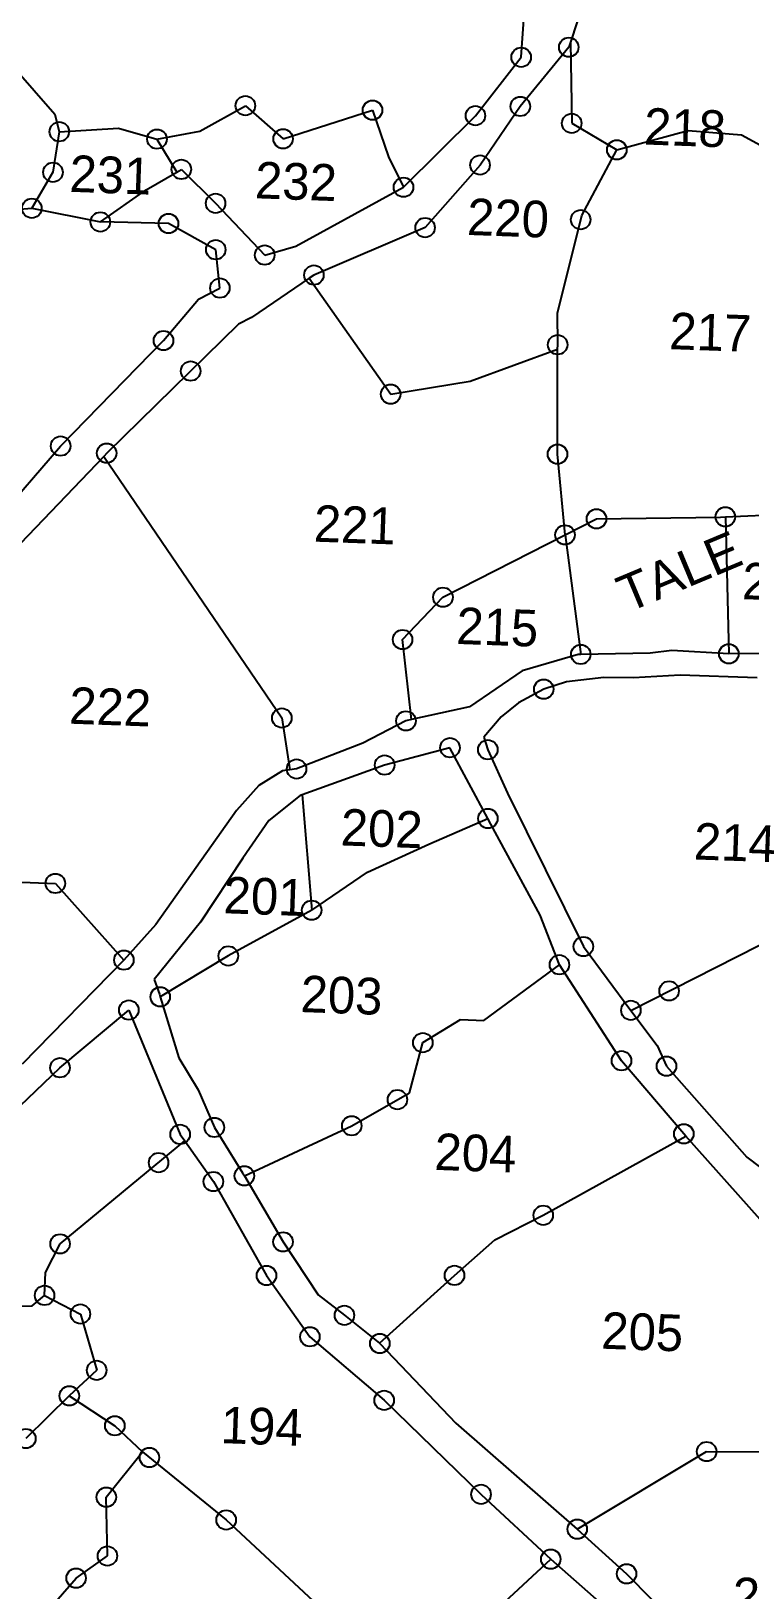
# Model space of a CAD drawing. Header units: metres. Extents: x 287345 to 291891, y 1993918 to 1999987.
# Drawn here: x 288896 to 289180, y 1997321 to 1997937 of the extents above; entities that cross this region are included whole.
import ezdxf
from ezdxf.enums import TextEntityAlignment as Align

# ---------------------------------------------------------------- set-up
doc = ezdxf.new("R2010")
doc.units = ezdxf.units.M
doc.header["$MEASUREMENT"] = 0
for name, color, linetype in [('POLY_PARCEL', 6, 'Continuous'), ('POLY_ROAD', 30, 'Continuous'), ('POLY_WATER', 4, 'Continuous'), ('TEXT_MAPIN', 7, 'Continuous'), ('TEXT_PARCEL', 7, 'Continuous')]:
    doc.layers.add(name, color=color, linetype=linetype)
doc.styles.get("Standard").update_dxf_attribs({"font": 'arial.ttf'})
doc.styles.add('TEXT_MAP', font='')
doc.styles.get('TEXT_MAP').set_extended_font_data('Kruti Dev 050')

msp = doc.modelspace()

# ---------------------------------------------------------------- linework, layer by layer
for centre in [(289108.84, 1997930.66), (289090, 1997926.69), (288980.95, 1997907.56), (289031.23, 1997905.78), (289071.92, 1997903.61), (289089.67, 1997907.26), (288907.37, 1997897.28), (289110, 1997900.59), (288945.98, 1997894.35), (288995.87, 1997894.45), (289127.85, 1997890.1), (288904.85, 1997881.23), (288955.63, 1997882.39), (289073.75, 1997884.11), (289043.47, 1997875.32), (288896.5, 1997867), (288969.17, 1997868.97), (288923.61, 1997861.6), (288950.55, 1997861), (289113.54, 1997862.52), (289052.02, 1997859.36), (288969.24, 1997850.64), (288988.59, 1997848.52), (288970.87, 1997835.49), (289008.05, 1997840.62), (288948.56, 1997814.72), (289104.45, 1997813.08), (288959.31, 1997802.68), (289038.41, 1997793.55), (288907.89, 1997773.03), (288926.1, 1997770.21), (289104.36, 1997769.83), (289119.8, 1997744.29), (289170.75, 1997745.05), (289107.34, 1997737.93), (289059.08, 1997713.28), (289043.1, 1997696.55), (289113.58, 1997690.69), (289172.12, 1997690.91), (289098.94, 1997676.97), (288995.36, 1997665.56), (289044.44, 1997664.42), (289061.86, 1997653.81), (289076.81, 1997653.03), (289001.19, 1997645.41), (289036.01, 1997646.96), (289076.85, 1997625.85), (288905.8, 1997600.18), (289007.17, 1997589.59), (288974.19, 1997571.52), (289114.61, 1997575.23), (288932.92, 1997569.88), (289105.13, 1997568.05), (288947.27, 1997555.35), (289148.51, 1997557.7), (288934.87, 1997550.14), (289133.39, 1997550.02), (289051.12, 1997537.25), (288907.64, 1997527.34), (289129.67, 1997530.1), (289147.48, 1997527.94), (289041.07, 1997514.73), (288968.68, 1997503.74), (289023.01, 1997504.4), (288955.16, 1997501), (289154.33, 1997501.2), (288946.63, 1997489.83), (288980.54, 1997484.61), (288968.3, 1997482.34), (289098.74, 1997469.02), (288907.67, 1997457.72), (288995.84, 1997458.51), (288989.3, 1997445.21), (289063.64, 1997445.26), (288901.53, 1997437.36), (288915.72, 1997430), (289020.12, 1997429.48), (289006.46, 1997421), (289034.11, 1997418.35), (288922.15, 1997407.75), (288911.32, 1997397.66), (289035.82, 1997395.89), (288929.32, 1997385.84), (288894.12, 1997380.77), (288943.01, 1997373.29), (289163.36, 1997375.63), (288925.94, 1997357.6), (289074.15, 1997358.73), (288973.34, 1997348.61), (289112.18, 1997344.98), (288926.4, 1997334.37), (289101.72, 1997333.11), (288914, 1997325.59), (289131.69, 1997327.33)]:
    msp.add_circle(centre, 3.85)
at = {"layer": 'POLY_PARCEL'}
for p, q in [((289109.49, 1997932.66), (289110, 1997900.59)), ((288889.19, 1997922.86), (288905.66, 1997904.18)), ((288962.88, 1997897.48), (288980.95, 1997907.56)), ((288980.95, 1997907.56), (288995.87, 1997894.45)), ((288905.66, 1997904.18), (288907.37, 1997897.28)), ((288995.87, 1997894.45), (289031.23, 1997905.78)), ((289031.23, 1997905.78), (289037.57, 1997887.38)), ((289110, 1997900.59), (289127.85, 1997890.1)), ((288907.37, 1997897.28), (288904.85, 1997881.23)), ((288907.37, 1997897.28), (288930.75, 1997898.62)), ((288930.75, 1997898.62), (288945.98, 1997894.35)), ((288945.98, 1997894.35), (288962.88, 1997897.48)), ((288945.98, 1997894.35), (288953.84, 1997881.34)), ((289127.85, 1997890.1), (289156.01, 1997897.76)), ((289156.01, 1997897.76), (289177.11, 1997896.05)), ((289177.11, 1997896.05), (289184.66, 1997891.94)), ((289113.95, 1997864.16), (289127.85, 1997890.1)), ((289037.57, 1997887.38), (289043.47, 1997875.32)), ((288904.85, 1997881.23), (288896.5, 1997867)), ((288874.42, 1997865.33), (288896.5, 1997867)), ((288896.5, 1997867), (288923.61, 1997861.6)), ((289104.41, 1997825.57), (289113.95, 1997864.16)), ((289006.17, 1997839.35), (289038.41, 1997793.55)), ((289104.45, 1997813.08), (289104.41, 1997825.57)), ((289069.84, 1997798.69), (289104.44, 1997811.37)), ((289104.36, 1997769.83), (289104.44, 1997811.37)), ((289104.44, 1997811.37), (289104.45, 1997813.08)), ((289038.41, 1997793.55), (289069.84, 1997798.69)), ((288924.91, 1997768.97), (288995.36, 1997665.56)), ((289107.34, 1997737.93), (289104.36, 1997769.83)), ((289170.75, 1997745.05), (289216.4, 1997747.15)), ((289059.08, 1997713.28), (289107.34, 1997737.93)), ((289043.1, 1997696.55), (289059.08, 1997713.28)), ((289046.62, 1997664.9), (289043.1, 1997696.55)), ((288995.36, 1997665.56), (288998.51, 1997645.08)), ((289003.42, 1997635.23), (289007.17, 1997589.59)), ((289053.51, 1997615.64), (289076.85, 1997625.85)), ((289029.25, 1997604.58), (289053.51, 1997615.64)), ((288880.34, 1997601.08), (288905.8, 1997600.18)), ((288905.8, 1997600.18), (288932.92, 1997569.88)), ((289007.17, 1997589.59), (289029.25, 1997604.58)), ((289007.17, 1997589.59), (288974.19, 1997571.52)), ((289133.39, 1997550.02), (289192.24, 1997579.92)), ((288974.19, 1997571.52), (288947.27, 1997555.35)), ((289075.29, 1997546.01), (289105.13, 1997568.05)), ((289051.12, 1997537.25), (289066.07, 1997546.34)), ((289066.07, 1997546.34), (289075.29, 1997546.01)), ((289045.8, 1997517.44), (289051.12, 1997537.25)), ((289023.01, 1997504.4), (289045.8, 1997517.44)), ((288980.54, 1997484.61), (289023.01, 1997504.4)), ((289098.74, 1997469.02), (289155.11, 1997500.33)), ((288907.67, 1997457.72), (288957.01, 1997498.38)), ((289079.54, 1997459.31), (289098.74, 1997469.02)), ((288901.85, 1997446.37), (288907.67, 1997457.72)), ((289063.64, 1997445.26), (289079.54, 1997459.31)), ((288901.53, 1997437.36), (288901.85, 1997446.37)), ((289033.94, 1997418.49), (289063.64, 1997445.26)), ((288873.55, 1997432.57), (288896.69, 1997433.2)), ((288896.69, 1997433.2), (288901.53, 1997437.36)), ((288901.53, 1997437.36), (288915.72, 1997430)), ((288915.72, 1997430), (288922.15, 1997407.75)), ((288922.15, 1997407.75), (288911.32, 1997397.66)), ((288911.32, 1997397.66), (288894.12, 1997380.77)), ((288911.32, 1997397.66), (288929.32, 1997385.84)), ((288929.32, 1997385.84), (288940.26, 1997375.53)), ((288925.94, 1997357.6), (288940.26, 1997375.53)), ((288940.26, 1997375.53), (288973.34, 1997348.61)), ((289112.18, 1997344.98), (289163.36, 1997375.63)), ((289163.36, 1997375.63), (289186.06, 1997375.59)), ((288926.4, 1997334.37), (288925.94, 1997357.6)), ((288973.34, 1997348.61), (289017.38, 1997307.63)), ((288914, 1997325.59), (288926.4, 1997334.37)), ((289081.69, 1997314.59), (289101.72, 1997333.11)), ((288884.51, 1997291.91), (288914, 1997325.59))]:
    msp.add_line(p, q, dxfattribs=at)
at = {"layer": 'POLY_ROAD'}
for p, q in [((289090, 1997926.69), (289094.34, 1997988.35)), ((289114.89, 1997949.13), (289109.49, 1997932.66)), ((289109.49, 1997932.66), (289108.84, 1997930.66)), ((289071.92, 1997903.61), (289090, 1997926.69)), ((289108.84, 1997930.66), (289089.67, 1997907.26)), ((289089.67, 1997907.26), (289073.75, 1997884.11)), ((289043.47, 1997875.32), (289071.92, 1997903.61)), ((288953.84, 1997881.34), (288955.63, 1997882.39)), ((288955.63, 1997882.39), (288969.17, 1997868.97)), ((289073.75, 1997884.11), (289052.02, 1997859.36)), ((288941.67, 1997874.25), (288953.84, 1997881.34)), ((288923.61, 1997861.6), (288941.67, 1997874.25)), ((289000.94, 1997852.03), (289043.47, 1997875.32)), ((288969.17, 1997868.97), (288988.59, 1997848.52)), ((288950.55, 1997861), (288923.61, 1997861.6)), ((288969.24, 1997850.64), (288950.55, 1997861)), ((289052.02, 1997859.36), (289008.05, 1997840.62)), ((288988.59, 1997848.52), (289000.94, 1997852.03)), ((288970.87, 1997835.49), (288969.24, 1997850.64)), ((289006.17, 1997839.35), (288983.37, 1997823.89)), ((289008.05, 1997840.62), (289006.17, 1997839.35)), ((288962.44, 1997831.11), (288970.87, 1997835.49)), ((288948.56, 1997814.72), (288962.44, 1997831.11)), ((288978.24, 1997821.19), (288926.1, 1997770.21)), ((288983.37, 1997823.89), (288978.24, 1997821.19)), ((288907.89, 1997773.03), (288948.56, 1997814.72)), ((288881.52, 1997742.49), (288907.89, 1997773.03)), ((288924.91, 1997768.97), (288892.07, 1997734.55)), ((288926.1, 1997770.21), (288924.91, 1997768.97)), ((289212.36, 1997691.24), (289172.12, 1997690.91)), ((289112.5, 1997690.67), (289090.36, 1997684.22)), ((289113.58, 1997690.69), (289112.5, 1997690.67)), ((289090.36, 1997684.22), (289069.59, 1997669.99)), ((289107.96, 1997679.81), (289098.94, 1997676.97)), ((289122.69, 1997681.59), (289107.96, 1997679.81)), ((289134.48, 1997681.46), (289122.69, 1997681.59)), ((289152.92, 1997682.53), (289134.48, 1997681.46)), ((289183.37, 1997681.45), (289152.92, 1997682.53)), ((289098.94, 1997676.97), (289088.97, 1997671.57)), ((289069.59, 1997669.99), (289046.62, 1997664.9)), ((289088.97, 1997671.57), (289082.16, 1997666.06)), ((289044.44, 1997664.42), (289027.39, 1997655.63)), ((289046.62, 1997664.9), (289044.44, 1997664.42)), ((289082.16, 1997666.06), (289075.26, 1997657.97)), ((289027.39, 1997655.63), (289001.19, 1997645.41)), ((289075.26, 1997657.97), (289076.81, 1997653.03)), ((289061.86, 1997653.81), (289036.01, 1997646.96)), ((289076.85, 1997625.85), (289061.86, 1997653.81)), ((289076.81, 1997653.03), (289084.54, 1997635.8)), ((288995.58, 1997644.73), (288986.27, 1997638.89)), ((288998.51, 1997645.08), (288995.58, 1997644.73)), ((289001.19, 1997645.41), (288998.51, 1997645.08)), ((289036.01, 1997646.96), (289003.42, 1997635.23)), ((288986.27, 1997638.89), (288977.41, 1997628.94)), ((289084.54, 1997635.8), (289114.61, 1997575.23)), ((289002.64, 1997634.95), (288990.2, 1997625.04)), ((289003.42, 1997635.23), (289002.64, 1997634.95)), ((288977.41, 1997628.94), (288945.57, 1997583.99)), ((288990.2, 1997625.04), (288979.9, 1997610.17)), ((289078.04, 1997623.63), (289076.85, 1997625.85)), ((289097.48, 1997587.58), (289078.04, 1997623.63)), ((288979.9, 1997610.17), (288963.19, 1997584.89)), ((289105.13, 1997568.05), (289097.48, 1997587.58)), ((288945.57, 1997583.99), (288932.92, 1997569.88)), ((288963.19, 1997584.89), (288944.84, 1997562.26)), ((289114.61, 1997575.23), (289133.39, 1997550.02)), ((288932.92, 1997569.88), (288892.71, 1997528.75)), ((289129.67, 1997530.1), (289105.13, 1997568.05)), ((288944.84, 1997562.26), (288946.93, 1997556.43)), ((288946.93, 1997556.43), (288947.27, 1997555.35)), ((288907.64, 1997527.34), (288934.87, 1997550.14)), ((288934.87, 1997550.14), (288955.16, 1997501)), ((288947.27, 1997555.35), (288954.69, 1997531.26)), ((289133.39, 1997550.02), (289143.74, 1997536.12)), ((288954.69, 1997531.26), (288962.3, 1997518.63)), ((289143.74, 1997536.12), (289147.48, 1997527.94)), ((288881.81, 1997502.72), (288907.64, 1997527.34)), ((289154.33, 1997501.2), (289129.67, 1997530.1)), ((289147.48, 1997527.94), (289179.29, 1997492.04)), ((288962.3, 1997518.63), (288968.68, 1997503.74)), ((288955.16, 1997501), (288957.01, 1997498.38)), ((288968.68, 1997503.74), (288979.84, 1997485.81)), ((289155.11, 1997500.33), (289154.33, 1997501.2)), ((289184.49, 1997467.36), (289155.11, 1997500.33)), ((288957.01, 1997498.38), (288968.3, 1997482.34)), ((289179.29, 1997492.04), (289195.28, 1997479.74)), ((288968.3, 1997482.34), (288989.3, 1997445.21)), ((288979.84, 1997485.81), (288980.54, 1997484.61)), ((288980.54, 1997484.61), (288995.84, 1997458.51)), ((288995.84, 1997458.51), (289009.77, 1997437.61)), ((288989.3, 1997445.21), (289006.46, 1997421)), ((289009.77, 1997437.61), (289020.12, 1997429.48)), ((289020.12, 1997429.48), (289033.94, 1997418.49)), ((289006.46, 1997421), (289035.82, 1997395.89)), ((289033.94, 1997418.49), (289034.11, 1997418.35)), ((289034.11, 1997418.35), (289064.2, 1997386.92)), ((289035.82, 1997395.89), (289074.15, 1997358.73)), ((289064.2, 1997386.92), (289112.18, 1997344.98)), ((289074.15, 1997358.73), (289101.72, 1997333.11)), ((289112.18, 1997344.98), (289131.69, 1997327.33)), ((289101.72, 1997333.11), (289120.68, 1997316.39)), ((289131.69, 1997327.33), (289160.15, 1997298.55))]:
    msp.add_line(p, q, dxfattribs=at)
at = {"layer": 'POLY_WATER'}
for p, q in [((289107.34, 1997737.93), (289119.8, 1997744.29)), ((289119.8, 1997744.29), (289168.88, 1997744.96)), ((289168.88, 1997744.96), (289170.75, 1997745.05)), ((289170.75, 1997745.05), (289172.12, 1997690.91)), ((289107.34, 1997737.93), (289113.58, 1997690.69)), ((289141, 1997691.13), (289113.58, 1997690.69)), ((289149.56, 1997692.29), (289141, 1997691.13)), ((289172.12, 1997690.91), (289149.56, 1997692.29))]:
    msp.add_line(p, q, dxfattribs=at)

# ---------------------------------------------------------------- texts
at = {"layer": 'TEXT_MAPIN'}
msp.add_text('TALE', height=14.488, rotation=22.73586, dxfattribs=at).set_placement((289131.97, 1997707.01))
at = {"layer": 'TEXT_PARCEL', "style": 'TEXT_MAP'}
for s, p in [('218', (289154.79, 1997898.9)), ('231', (288927.61, 1997880.21)), ('232', (289000.98, 1997877.65)), ('220', (289084.85, 1997863.16)), ('217', (289164.81, 1997818.14)), ('221', (289024.24, 1997742.05)), ('216', (289193.62, 1997719.23)), ('215', (289080.61, 1997701.52)), ('222', (288927.52, 1997670.1)), ('202', (289034.88, 1997621.89)), ('214', (289174.53, 1997616.45)), ('201', (288988.56, 1997595.08)), ('203', (289018.99, 1997556.03)), ('204', (289071.95, 1997493.66)), ('205', (289137.92, 1997422.99)), ('194', (288987.44, 1997385.67)), ('207', (289189.79, 1997318.16))]:
    msp.add_text(s, height=14.488, rotation=357.97338, dxfattribs=at).set_placement(p, align=Align.MIDDLE)

doc.saveas('drawing.dxf')
